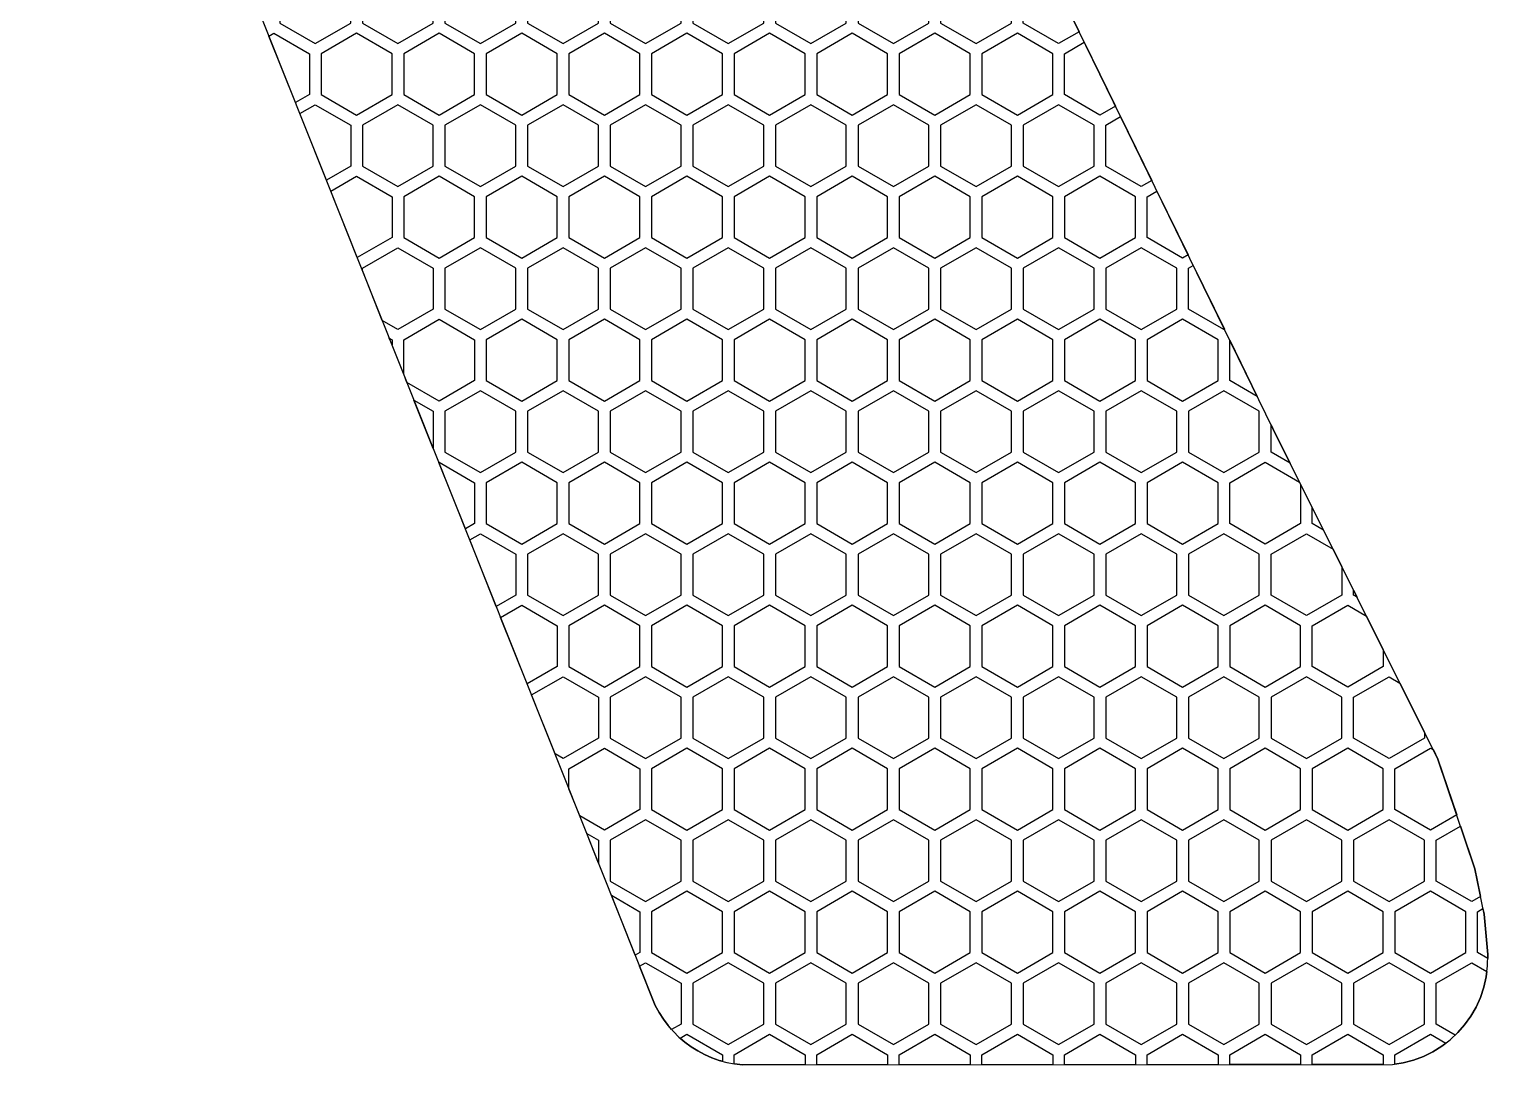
# Model space of a CAD drawing. Header units: millimetres. Extents: x 72 to 196, y -163 to -74.
# Drawn here: x 134.1 to 196.4, y -162.6 to -118.3 of the extents above; entities that cross this region are included whole.
import ezdxf

# ---------------------------------------------------------------- set-up
doc = ezdxf.new("R2010")
doc.units = ezdxf.units.MM
for name, color, linetype in [('outline_1', 3, 'Continuous'), ('pattern_0001', 2, 'Continuous'), ('pattern_0002', 2, 'Continuous'), ('pattern_0003', 2, 'Continuous'), ('pattern_0004', 2, 'Continuous'), ('pattern_0005', 2, 'Continuous'), ('pattern_0006', 2, 'Continuous'), ('pattern_0007', 2, 'Continuous'), ('pattern_0008', 2, 'Continuous'), ('pattern_0009', 2, 'Continuous'), ('pattern_0010', 2, 'Continuous'), ('pattern_0011', 2, 'Continuous'), ('pattern_0012', 2, 'Continuous'), ('pattern_0013', 2, 'Continuous'), ('pattern_0014', 2, 'Continuous'), ('pattern_0015', 2, 'Continuous'), ('pattern_0016', 2, 'Continuous'), ('pattern_0017', 2, 'Continuous'), ('pattern_0018', 2, 'Continuous'), ('pattern_0019', 2, 'Continuous'), ('pattern_0020', 2, 'Continuous'), ('pattern_0021', 2, 'Continuous'), ('pattern_0022', 2, 'Continuous'), ('pattern_0023', 2, 'Continuous'), ('pattern_0024', 2, 'Continuous'), ('pattern_0025', 2, 'Continuous'), ('pattern_0026', 2, 'Continuous'), ('pattern_0027', 2, 'Continuous'), ('pattern_0028', 2, 'Continuous'), ('pattern_0029', 2, 'Continuous'), ('pattern_0030', 2, 'Continuous'), ('pattern_0031', 2, 'Continuous'), ('pattern_0032', 2, 'Continuous'), ('pattern_0033', 2, 'Continuous'), ('pattern_0034', 2, 'Continuous'), ('pattern_0035', 2, 'Continuous'), ('pattern_0036', 2, 'Continuous'), ('pattern_0037', 2, 'Continuous'), ('pattern_0038', 2, 'Continuous'), ('pattern_0039', 2, 'Continuous'), ('pattern_0040', 2, 'Continuous'), ('pattern_0041', 2, 'Continuous'), ('pattern_0042', 2, 'Continuous'), ('pattern_0043', 2, 'Continuous'), ('pattern_0044', 2, 'Continuous'), ('pattern_0045', 2, 'Continuous'), ('pattern_0046', 2, 'Continuous'), ('pattern_0047', 2, 'Continuous'), ('pattern_0048', 2, 'Continuous'), ('pattern_0049', 2, 'Continuous'), ('pattern_0050', 2, 'Continuous'), ('pattern_0051', 2, 'Continuous'), ('pattern_0052', 2, 'Continuous'), ('pattern_0053', 2, 'Continuous'), ('pattern_0054', 2, 'Continuous'), ('pattern_0055', 2, 'Continuous'), ('pattern_0056', 2, 'Continuous'), ('pattern_0057', 2, 'Continuous'), ('pattern_0058', 2, 'Continuous'), ('pattern_0059', 2, 'Continuous'), ('pattern_0060', 2, 'Continuous'), ('pattern_0061', 2, 'Continuous'), ('pattern_0062', 2, 'Continuous'), ('pattern_0063', 2, 'Continuous'), ('pattern_0064', 2, 'Continuous'), ('pattern_0065', 2, 'Continuous'), ('pattern_0066', 2, 'Continuous'), ('pattern_0067', 2, 'Continuous'), ('pattern_0068', 2, 'Continuous'), ('pattern_0069', 2, 'Continuous'), ('pattern_0070', 2, 'Continuous'), ('pattern_0071', 2, 'Continuous'), ('pattern_0072', 2, 'Continuous'), ('pattern_0073', 2, 'Continuous'), ('pattern_0074', 2, 'Continuous'), ('pattern_0075', 2, 'Continuous'), ('pattern_0076', 2, 'Continuous'), ('pattern_0077', 2, 'Continuous'), ('pattern_0078', 2, 'Continuous'), ('pattern_0079', 2, 'Continuous'), ('pattern_0080', 2, 'Continuous'), ('pattern_0081', 2, 'Continuous'), ('pattern_0082', 2, 'Continuous'), ('pattern_0083', 2, 'Continuous'), ('pattern_0084', 2, 'Continuous'), ('pattern_0085', 2, 'Continuous'), ('pattern_0086', 2, 'Continuous'), ('pattern_0087', 2, 'Continuous'), ('pattern_0088', 2, 'Continuous'), ('pattern_0089', 2, 'Continuous'), ('pattern_0090', 2, 'Continuous'), ('pattern_0091', 2, 'Continuous'), ('pattern_0092', 2, 'Continuous'), ('pattern_0093', 2, 'Continuous'), ('pattern_0094', 2, 'Continuous'), ('pattern_0095', 2, 'Continuous'), ('pattern_0096', 2, 'Continuous'), ('pattern_0097', 2, 'Continuous'), ('pattern_0098', 2, 'Continuous'), ('pattern_0099', 2, 'Continuous'), ('pattern_0100', 2, 'Continuous'), ('pattern_0101', 2, 'Continuous'), ('pattern_0102', 2, 'Continuous'), ('pattern_0103', 2, 'Continuous'), ('pattern_0104', 2, 'Continuous'), ('pattern_0105', 2, 'Continuous'), ('pattern_0106', 2, 'Continuous'), ('pattern_0107', 2, 'Continuous'), ('pattern_0108', 2, 'Continuous'), ('pattern_0109', 2, 'Continuous'), ('pattern_0110', 2, 'Continuous'), ('pattern_0111', 2, 'Continuous'), ('pattern_0112', 2, 'Continuous'), ('pattern_0113', 2, 'Continuous'), ('pattern_0114', 2, 'Continuous'), ('pattern_0115', 2, 'Continuous'), ('pattern_0116', 2, 'Continuous'), ('pattern_0117', 2, 'Continuous'), ('pattern_0118', 2, 'Continuous'), ('pattern_0119', 2, 'Continuous'), ('pattern_0120', 2, 'Continuous'), ('pattern_0121', 2, 'Continuous'), ('pattern_0122', 2, 'Continuous'), ('pattern_0123', 2, 'Continuous'), ('pattern_0124', 2, 'Continuous'), ('pattern_0125', 2, 'Continuous'), ('pattern_0126', 2, 'Continuous'), ('pattern_0127', 2, 'Continuous'), ('pattern_0128', 2, 'Continuous'), ('pattern_0129', 2, 'Continuous'), ('pattern_0130', 2, 'Continuous'), ('pattern_0131', 2, 'Continuous'), ('pattern_0132', 2, 'Continuous'), ('pattern_0133', 2, 'Continuous'), ('pattern_0134', 2, 'Continuous'), ('pattern_0135', 2, 'Continuous'), ('pattern_0136', 2, 'Continuous'), ('pattern_0137', 2, 'Continuous'), ('pattern_0138', 2, 'Continuous'), ('pattern_0139', 2, 'Continuous'), ('pattern_0140', 2, 'Continuous'), ('pattern_0141', 2, 'Continuous'), ('pattern_0142', 2, 'Continuous'), ('pattern_0143', 2, 'Continuous'), ('pattern_0144', 2, 'Continuous'), ('pattern_0145', 2, 'Continuous'), ('pattern_0146', 2, 'Continuous'), ('pattern_0147', 2, 'Continuous'), ('pattern_0148', 2, 'Continuous'), ('pattern_0149', 2, 'Continuous'), ('pattern_0150', 2, 'Continuous'), ('pattern_0151', 2, 'Continuous'), ('pattern_0152', 2, 'Continuous'), ('pattern_0153', 2, 'Continuous'), ('pattern_0154', 2, 'Continuous'), ('pattern_0155', 2, 'Continuous'), ('pattern_0156', 2, 'Continuous'), ('pattern_0157', 2, 'Continuous'), ('pattern_0158', 2, 'Continuous'), ('pattern_0159', 2, 'Continuous'), ('pattern_0160', 2, 'Continuous'), ('pattern_0161', 2, 'Continuous'), ('pattern_0162', 2, 'Continuous'), ('pattern_0163', 2, 'Continuous'), ('pattern_0164', 2, 'Continuous'), ('pattern_0165', 2, 'Continuous'), ('pattern_0166', 2, 'Continuous'), ('pattern_0167', 2, 'Continuous'), ('pattern_0168', 2, 'Continuous'), ('pattern_0169', 2, 'Continuous'), ('pattern_0170', 2, 'Continuous'), ('pattern_0172', 2, 'Continuous'), ('pattern_0173', 2, 'Continuous'), ('pattern_0174', 2, 'Continuous'), ('pattern_0175', 2, 'Continuous'), ('pattern_0176', 2, 'Continuous'), ('pattern_0177', 2, 'Continuous'), ('pattern_0178', 2, 'Continuous'), ('pattern_0179', 2, 'Continuous'), ('pattern_0180', 2, 'Continuous'), ('pattern_0181', 2, 'Continuous')]:
    doc.layers.add(name, color=color, linetype=linetype)

msp = doc.modelspace()

# ---------------------------------------------------------------- linework, layer by layer
at = {"layer": 'outline_1'}
msp.add_lwpolyline([(134.057, -92.871), (160.821, -160.057), (160.985, -160.36), (161.169, -160.648), (161.373, -160.919), (161.594, -161.173), (161.832, -161.409), (162.086, -161.627), (162.355, -161.824), (162.637, -162.001), (162.932, -162.158), (163.237, -162.292), (163.553, -162.404), (163.877, -162.492), (164.209, -162.556), (164.548, -162.595), (192.333, -162.583), (192.793, -162.511), (193.236, -162.394), (193.661, -162.234), (194.065, -162.034), (194.445, -161.796), (194.799, -161.522), (195.125, -161.216), (195.42, -160.88), (195.681, -160.515), (195.906, -160.125), (196.094, -159.712), (196.24, -159.279), (196.344, -158.827), (196.402, -158.36), (196.411, -157.88), (196.252, -156.153), (195.86, -154.217), (194.278, -149.516), (187.226, -135.387), (176.855, -114.14)], dxfattribs=at)
at = {"layer": 'pattern_0001'}
msp.add_lwpolyline([(163.553, -162.404), (163.237, -162.292), (162.932, -162.158), (162.637, -162.001), (162.355, -161.824), (162.086, -161.627), (161.885, -161.454), (162.176, -161.287), (163.691, -162.162), (163.691, -162.441)], close=True, dxfattribs=at)
at = {"layer": 'pattern_0002'}
msp.add_lwpolyline([(164.548, -162.595), (164.209, -162.556), (164.191, -162.552), (164.191, -162.162), (165.707, -161.287), (167.222, -162.162), (167.222, -162.594)], close=True, dxfattribs=at)
at = {"layer": 'pattern_0003'}
msp.add_lwpolyline([(167.722, -162.593), (167.722, -162.162), (169.238, -161.287), (170.753, -162.162), (170.753, -162.592)], close=True, dxfattribs=at)
at = {"layer": 'pattern_0004'}
msp.add_lwpolyline([(171.253, -162.592), (171.253, -162.162), (172.769, -161.287), (174.284, -162.162), (174.284, -162.591)], close=True, dxfattribs=at)
at = {"layer": 'pattern_0005'}
msp.add_lwpolyline([(174.784, -162.591), (174.784, -162.162), (176.3, -161.287), (177.815, -162.162), (177.815, -162.589)], close=True, dxfattribs=at)
at = {"layer": 'pattern_0006'}
msp.add_lwpolyline([(178.315, -162.589), (178.315, -162.162), (179.831, -161.287), (181.347, -162.162), (181.347, -162.588)], close=True, dxfattribs=at)
at = {"layer": 'pattern_0007'}
msp.add_lwpolyline([(181.847, -162.588), (181.847, -162.162), (183.362, -161.287), (184.878, -162.162), (184.878, -162.586)], close=True, dxfattribs=at)
at = {"layer": 'pattern_0008'}
msp.add_lwpolyline([(185.378, -162.586), (185.378, -162.162), (186.893, -161.287), (188.409, -162.162), (188.409, -162.585)], close=True, dxfattribs=at)
at = {"layer": 'pattern_0009'}
msp.add_lwpolyline([(188.909, -162.585), (188.909, -162.162), (190.424, -161.287), (191.94, -162.162), (191.94, -162.584)], close=True, dxfattribs=at)
at = {"layer": 'pattern_0010'}
msp.add_lwpolyline([(194.445, -161.796), (194.065, -162.034), (193.661, -162.234), (193.236, -162.394), (192.793, -162.511), (192.44, -162.567), (192.44, -162.162), (193.955, -161.287), (194.613, -161.666)], close=True, dxfattribs=at)
at = {"layer": 'pattern_0011'}
msp.add_lwpolyline([(161.373, -160.919), (161.169, -160.648), (160.985, -160.36), (160.821, -160.057), (160.152, -158.378), (160.41, -158.229), (161.926, -159.104), (161.926, -160.854), (161.52, -161.088)], close=True, dxfattribs=at)
at = {"layer": 'pattern_0012'}
msp.add_lwpolyline([(165.457, -159.104), (163.941, -158.229), (162.426, -159.104), (162.426, -160.854), (163.941, -161.729), (165.457, -160.854)], close=True, dxfattribs=at)
at = {"layer": 'pattern_0013'}
msp.add_lwpolyline([(168.988, -159.104), (167.472, -158.229), (165.957, -159.104), (165.957, -160.854), (167.472, -161.729), (168.988, -160.854)], close=True, dxfattribs=at)
at = {"layer": 'pattern_0014'}
msp.add_lwpolyline([(172.519, -159.104), (171.003, -158.229), (169.488, -159.104), (169.488, -160.854), (171.003, -161.729), (172.519, -160.854)], close=True, dxfattribs=at)
at = {"layer": 'pattern_0015'}
msp.add_lwpolyline([(176.05, -159.104), (174.534, -158.229), (173.019, -159.104), (173.019, -160.854), (174.534, -161.729), (176.05, -160.854)], close=True, dxfattribs=at)
at = {"layer": 'pattern_0016'}
msp.add_lwpolyline([(179.581, -159.104), (178.065, -158.229), (176.55, -159.104), (176.55, -160.854), (178.065, -161.729), (179.581, -160.854)], close=True, dxfattribs=at)
at = {"layer": 'pattern_0017'}
msp.add_lwpolyline([(183.112, -159.104), (181.597, -158.229), (180.081, -159.104), (180.081, -160.854), (181.597, -161.729), (183.112, -160.854)], close=True, dxfattribs=at)
at = {"layer": 'pattern_0018'}
msp.add_lwpolyline([(186.643, -159.104), (185.128, -158.229), (183.612, -159.104), (183.612, -160.854), (185.128, -161.729), (186.643, -160.854)], close=True, dxfattribs=at)
at = {"layer": 'pattern_0019'}
msp.add_lwpolyline([(190.174, -159.104), (188.659, -158.229), (187.143, -159.104), (187.143, -160.854), (188.659, -161.729), (190.174, -160.854)], close=True, dxfattribs=at)
at = {"layer": 'pattern_0020'}
msp.add_lwpolyline([(193.705, -159.104), (192.19, -158.229), (190.674, -159.104), (190.674, -160.854), (192.19, -161.729), (193.705, -160.854)], close=True, dxfattribs=at)
at = {"layer": 'pattern_0021'}
msp.add_lwpolyline([(196.344, -158.827), (196.24, -159.279), (196.094, -159.712), (195.906, -160.125), (195.681, -160.515), (195.42, -160.88), (195.125, -161.216), (195.014, -161.321), (194.205, -160.854), (194.205, -159.104), (195.721, -158.229), (196.371, -158.604)], close=True, dxfattribs=at)
at = {"layer": 'pattern_0022'}
msp.add_lwpolyline([(158.943, -155.343), (160.16, -156.046), (160.16, -157.796), (159.965, -157.908)], close=True, dxfattribs=at)
at = {"layer": 'pattern_0023'}
msp.add_lwpolyline([(163.691, -156.046), (162.176, -155.171), (160.66, -156.046), (160.66, -157.796), (162.176, -158.671), (163.691, -157.796)], close=True, dxfattribs=at)
at = {"layer": 'pattern_0024'}
msp.add_lwpolyline([(167.222, -156.046), (165.707, -155.171), (164.191, -156.046), (164.191, -157.796), (165.707, -158.671), (167.222, -157.796)], close=True, dxfattribs=at)
at = {"layer": 'pattern_0025'}
msp.add_lwpolyline([(170.753, -156.046), (169.238, -155.171), (167.722, -156.046), (167.722, -157.796), (169.238, -158.671), (170.753, -157.796)], close=True, dxfattribs=at)
at = {"layer": 'pattern_0026'}
msp.add_lwpolyline([(174.284, -156.046), (172.769, -155.171), (171.253, -156.046), (171.253, -157.796), (172.769, -158.671), (174.284, -157.796)], close=True, dxfattribs=at)
at = {"layer": 'pattern_0027'}
msp.add_lwpolyline([(177.815, -156.046), (176.3, -155.171), (174.784, -156.046), (174.784, -157.796), (176.3, -158.671), (177.815, -157.796)], close=True, dxfattribs=at)
at = {"layer": 'pattern_0028'}
msp.add_lwpolyline([(181.347, -156.046), (179.831, -155.171), (178.315, -156.046), (178.315, -157.796), (179.831, -158.671), (181.347, -157.796)], close=True, dxfattribs=at)
at = {"layer": 'pattern_0029'}
msp.add_lwpolyline([(184.878, -156.046), (183.362, -155.171), (181.847, -156.046), (181.847, -157.796), (183.362, -158.671), (184.878, -157.796)], close=True, dxfattribs=at)
at = {"layer": 'pattern_0030'}
msp.add_lwpolyline([(188.409, -156.046), (186.893, -155.171), (185.378, -156.046), (185.378, -157.796), (186.893, -158.671), (188.409, -157.796)], close=True, dxfattribs=at)
at = {"layer": 'pattern_0031'}
msp.add_lwpolyline([(191.94, -156.046), (190.424, -155.171), (188.909, -156.046), (188.909, -157.796), (190.424, -158.671), (191.94, -157.796)], close=True, dxfattribs=at)
at = {"layer": 'pattern_0032'}
msp.add_lwpolyline([(195.471, -156.046), (193.955, -155.171), (192.44, -156.046), (192.44, -157.796), (193.955, -158.671), (195.471, -157.796)], close=True, dxfattribs=at)
at = {"layer": 'pattern_0033'}
msp.add_lwpolyline([(196.252, -156.153), (196.411, -157.88), (196.408, -158.048), (195.971, -157.796), (195.971, -156.046), (196.203, -155.912)], close=True, dxfattribs=at)
at = {"layer": 'pattern_0034'}
msp.add_lwpolyline([(157.889, -152.696), (158.394, -152.988), (158.394, -153.965)], close=True, dxfattribs=at)
at = {"layer": 'pattern_0035'}
msp.add_lwpolyline([(161.926, -152.988), (160.41, -152.113), (158.894, -152.988), (158.894, -154.738), (160.41, -155.613), (161.926, -154.738)], close=True, dxfattribs=at)
at = {"layer": 'pattern_0036'}
msp.add_lwpolyline([(165.457, -152.988), (163.941, -152.113), (162.426, -152.988), (162.426, -154.738), (163.941, -155.613), (165.457, -154.738)], close=True, dxfattribs=at)
at = {"layer": 'pattern_0037'}
msp.add_lwpolyline([(168.988, -152.988), (167.472, -152.113), (165.957, -152.988), (165.957, -154.738), (167.472, -155.613), (168.988, -154.738)], close=True, dxfattribs=at)
at = {"layer": 'pattern_0038'}
msp.add_lwpolyline([(172.519, -152.988), (171.003, -152.113), (169.488, -152.988), (169.488, -154.738), (171.003, -155.613), (172.519, -154.738)], close=True, dxfattribs=at)
at = {"layer": 'pattern_0039'}
msp.add_lwpolyline([(176.05, -152.988), (174.534, -152.113), (173.019, -152.988), (173.019, -154.738), (174.534, -155.613), (176.05, -154.738)], close=True, dxfattribs=at)
at = {"layer": 'pattern_0040'}
msp.add_lwpolyline([(179.581, -152.988), (178.065, -152.113), (176.55, -152.988), (176.55, -154.738), (178.065, -155.613), (179.581, -154.738)], close=True, dxfattribs=at)
at = {"layer": 'pattern_0041'}
msp.add_lwpolyline([(183.112, -152.988), (181.597, -152.113), (180.081, -152.988), (180.081, -154.738), (181.597, -155.613), (183.112, -154.738)], close=True, dxfattribs=at)
at = {"layer": 'pattern_0042'}
msp.add_lwpolyline([(186.643, -152.988), (185.128, -152.113), (183.612, -152.988), (183.612, -154.738), (185.128, -155.613), (186.643, -154.738)], close=True, dxfattribs=at)
at = {"layer": 'pattern_0043'}
msp.add_lwpolyline([(190.174, -152.988), (188.659, -152.113), (187.143, -152.988), (187.143, -154.738), (188.659, -155.613), (190.174, -154.738)], close=True, dxfattribs=at)
at = {"layer": 'pattern_0044'}
msp.add_lwpolyline([(193.705, -152.988), (192.19, -152.113), (190.674, -152.988), (190.674, -154.738), (192.19, -155.613), (193.705, -154.738)], close=True, dxfattribs=at)
at = {"layer": 'pattern_0045'}
msp.add_lwpolyline([(195.86, -154.217), (196.099, -155.395), (195.721, -155.613), (194.205, -154.738), (194.205, -152.988), (195.245, -152.388)], close=True, dxfattribs=at)
at = {"layer": 'pattern_0046'}
msp.add_lwpolyline([(157.129, -150.788), (157.129, -149.93), (158.644, -149.055), (160.16, -149.93), (160.16, -151.68), (158.644, -152.555), (157.59, -151.946)], close=True, dxfattribs=at)
at = {"layer": 'pattern_0047'}
msp.add_lwpolyline([(163.691, -149.93), (162.176, -149.055), (160.66, -149.93), (160.66, -151.68), (162.176, -152.555), (163.691, -151.68)], close=True, dxfattribs=at)
at = {"layer": 'pattern_0048'}
msp.add_lwpolyline([(167.222, -149.93), (165.707, -149.055), (164.191, -149.93), (164.191, -151.68), (165.707, -152.555), (167.222, -151.68)], close=True, dxfattribs=at)
at = {"layer": 'pattern_0049'}
msp.add_lwpolyline([(170.753, -149.93), (169.238, -149.055), (167.722, -149.93), (167.722, -151.68), (169.238, -152.555), (170.753, -151.68)], close=True, dxfattribs=at)
at = {"layer": 'pattern_0050'}
msp.add_lwpolyline([(174.284, -149.93), (172.769, -149.055), (171.253, -149.93), (171.253, -151.68), (172.769, -152.555), (174.284, -151.68)], close=True, dxfattribs=at)
at = {"layer": 'pattern_0051'}
msp.add_lwpolyline([(177.815, -149.93), (176.3, -149.055), (174.784, -149.93), (174.784, -151.68), (176.3, -152.555), (177.815, -151.68)], close=True, dxfattribs=at)
at = {"layer": 'pattern_0052'}
msp.add_lwpolyline([(181.347, -149.93), (179.831, -149.055), (178.315, -149.93), (178.315, -151.68), (179.831, -152.555), (181.347, -151.68)], close=True, dxfattribs=at)
at = {"layer": 'pattern_0053'}
msp.add_lwpolyline([(184.878, -149.93), (183.362, -149.055), (181.847, -149.93), (181.847, -151.68), (183.362, -152.555), (184.878, -151.68)], close=True, dxfattribs=at)
at = {"layer": 'pattern_0054'}
msp.add_lwpolyline([(188.409, -149.93), (186.893, -149.055), (185.378, -149.93), (185.378, -151.68), (186.893, -152.555), (188.409, -151.68)], close=True, dxfattribs=at)
at = {"layer": 'pattern_0055'}
msp.add_lwpolyline([(191.94, -149.93), (190.424, -149.055), (188.909, -149.93), (188.909, -151.68), (190.424, -152.555), (191.94, -151.68)], close=True, dxfattribs=at)
at = {"layer": 'pattern_0056'}
msp.add_lwpolyline([(195.082, -151.904), (193.955, -152.555), (192.44, -151.68), (192.44, -149.93), (193.955, -149.055), (194.085, -149.13), (194.278, -149.516)], close=True, dxfattribs=at)
at = {"layer": 'pattern_0057'}
msp.add_lwpolyline([(155.53, -146.775), (156.879, -145.997), (158.394, -146.872), (158.394, -148.622), (156.879, -149.497), (156.535, -149.298)], close=True, dxfattribs=at)
at = {"layer": 'pattern_0058'}
msp.add_lwpolyline([(161.926, -146.872), (160.41, -145.997), (158.894, -146.872), (158.894, -148.622), (160.41, -149.497), (161.926, -148.622)], close=True, dxfattribs=at)
at = {"layer": 'pattern_0059'}
msp.add_lwpolyline([(165.457, -146.872), (163.941, -145.997), (162.426, -146.872), (162.426, -148.622), (163.941, -149.497), (165.457, -148.622)], close=True, dxfattribs=at)
at = {"layer": 'pattern_0060'}
msp.add_lwpolyline([(168.988, -146.872), (167.472, -145.997), (165.957, -146.872), (165.957, -148.622), (167.472, -149.497), (168.988, -148.622)], close=True, dxfattribs=at)
at = {"layer": 'pattern_0061'}
msp.add_lwpolyline([(172.519, -146.872), (171.003, -145.997), (169.488, -146.872), (169.488, -148.622), (171.003, -149.497), (172.519, -148.622)], close=True, dxfattribs=at)
at = {"layer": 'pattern_0062'}
msp.add_lwpolyline([(176.05, -146.872), (174.534, -145.997), (173.019, -146.872), (173.019, -148.622), (174.534, -149.497), (176.05, -148.622)], close=True, dxfattribs=at)
at = {"layer": 'pattern_0063'}
msp.add_lwpolyline([(179.581, -146.872), (178.065, -145.997), (176.55, -146.872), (176.55, -148.622), (178.065, -149.497), (179.581, -148.622)], close=True, dxfattribs=at)
at = {"layer": 'pattern_0064'}
msp.add_lwpolyline([(183.112, -146.872), (181.597, -145.997), (180.081, -146.872), (180.081, -148.622), (181.597, -149.497), (183.112, -148.622)], close=True, dxfattribs=at)
at = {"layer": 'pattern_0065'}
msp.add_lwpolyline([(186.643, -146.872), (185.128, -145.997), (183.612, -146.872), (183.612, -148.622), (185.128, -149.497), (186.643, -148.622)], close=True, dxfattribs=at)
at = {"layer": 'pattern_0066'}
msp.add_lwpolyline([(190.174, -146.872), (188.659, -145.997), (187.143, -146.872), (187.143, -148.622), (188.659, -149.497), (190.174, -148.622)], close=True, dxfattribs=at)
at = {"layer": 'pattern_0067'}
msp.add_lwpolyline([(193.705, -148.368), (193.705, -148.622), (192.19, -149.497), (190.674, -148.622), (190.674, -146.872), (192.19, -145.997), (192.656, -146.266)], close=True, dxfattribs=at)
at = {"layer": 'pattern_0068'}
msp.add_lwpolyline([(154.21, -143.46), (155.113, -142.939), (156.629, -143.814), (156.629, -145.564), (155.343, -146.306)], close=True, dxfattribs=at)
at = {"layer": 'pattern_0069'}
msp.add_lwpolyline([(160.16, -143.814), (158.644, -142.939), (157.129, -143.814), (157.129, -145.564), (158.644, -146.439), (160.16, -145.564)], close=True, dxfattribs=at)
at = {"layer": 'pattern_0070'}
msp.add_lwpolyline([(163.691, -143.814), (162.176, -142.939), (160.66, -143.814), (160.66, -145.564), (162.176, -146.439), (163.691, -145.564)], close=True, dxfattribs=at)
at = {"layer": 'pattern_0071'}
msp.add_lwpolyline([(167.222, -143.814), (165.707, -142.939), (164.191, -143.814), (164.191, -145.564), (165.707, -146.439), (167.222, -145.564)], close=True, dxfattribs=at)
at = {"layer": 'pattern_0072'}
msp.add_lwpolyline([(170.753, -143.814), (169.238, -142.939), (167.722, -143.814), (167.722, -145.564), (169.238, -146.439), (170.753, -145.564)], close=True, dxfattribs=at)
at = {"layer": 'pattern_0073'}
msp.add_lwpolyline([(174.284, -143.814), (172.769, -142.939), (171.253, -143.814), (171.253, -145.564), (172.769, -146.439), (174.284, -145.564)], close=True, dxfattribs=at)
at = {"layer": 'pattern_0074'}
msp.add_lwpolyline([(177.815, -143.814), (176.3, -142.939), (174.784, -143.814), (174.784, -145.564), (176.3, -146.439), (177.815, -145.564)], close=True, dxfattribs=at)
at = {"layer": 'pattern_0075'}
msp.add_lwpolyline([(181.347, -143.814), (179.831, -142.939), (178.315, -143.814), (178.315, -145.564), (179.831, -146.439), (181.347, -145.564)], close=True, dxfattribs=at)
at = {"layer": 'pattern_0076'}
msp.add_lwpolyline([(184.878, -143.814), (183.362, -142.939), (181.847, -143.814), (181.847, -145.564), (183.362, -146.439), (184.878, -145.564)], close=True, dxfattribs=at)
at = {"layer": 'pattern_0077'}
msp.add_lwpolyline([(188.409, -143.814), (186.893, -142.939), (185.378, -143.814), (185.378, -145.564), (186.893, -146.439), (188.409, -145.564)], close=True, dxfattribs=at)
at = {"layer": 'pattern_0078'}
msp.add_lwpolyline([(191.94, -144.831), (191.94, -145.564), (190.424, -146.439), (188.909, -145.564), (188.909, -143.814), (190.424, -142.939), (191.226, -143.402)], close=True, dxfattribs=at)
at = {"layer": 'pattern_0079'}
msp.add_lwpolyline([(152.889, -140.146), (153.348, -139.881), (154.863, -140.756), (154.863, -142.506), (154.023, -142.991)], close=True, dxfattribs=at)
at = {"layer": 'pattern_0080'}
msp.add_lwpolyline([(158.394, -140.756), (156.879, -139.881), (155.363, -140.756), (155.363, -142.506), (156.879, -143.381), (158.394, -142.506)], close=True, dxfattribs=at)
at = {"layer": 'pattern_0081'}
msp.add_lwpolyline([(161.926, -140.756), (160.41, -139.881), (158.894, -140.756), (158.894, -142.506), (160.41, -143.381), (161.926, -142.506)], close=True, dxfattribs=at)
at = {"layer": 'pattern_0082'}
msp.add_lwpolyline([(165.457, -140.756), (163.941, -139.881), (162.426, -140.756), (162.426, -142.506), (163.941, -143.381), (165.457, -142.506)], close=True, dxfattribs=at)
at = {"layer": 'pattern_0083'}
msp.add_lwpolyline([(168.988, -140.756), (167.472, -139.881), (165.957, -140.756), (165.957, -142.506), (167.472, -143.381), (168.988, -142.506)], close=True, dxfattribs=at)
at = {"layer": 'pattern_0084'}
msp.add_lwpolyline([(172.519, -140.756), (171.003, -139.881), (169.488, -140.756), (169.488, -142.506), (171.003, -143.381), (172.519, -142.506)], close=True, dxfattribs=at)
at = {"layer": 'pattern_0085'}
msp.add_lwpolyline([(176.05, -140.756), (174.534, -139.881), (173.019, -140.756), (173.019, -142.506), (174.534, -143.381), (176.05, -142.506)], close=True, dxfattribs=at)
at = {"layer": 'pattern_0086'}
msp.add_lwpolyline([(179.581, -140.756), (178.065, -139.881), (176.55, -140.756), (176.55, -142.506), (178.065, -143.381), (179.581, -142.506)], close=True, dxfattribs=at)
at = {"layer": 'pattern_0087'}
msp.add_lwpolyline([(183.112, -140.756), (181.597, -139.881), (180.081, -140.756), (180.081, -142.506), (181.597, -143.381), (183.112, -142.506)], close=True, dxfattribs=at)
at = {"layer": 'pattern_0088'}
msp.add_lwpolyline([(186.643, -140.756), (185.128, -139.881), (183.612, -140.756), (183.612, -142.506), (185.128, -143.381), (186.643, -142.506)], close=True, dxfattribs=at)
at = {"layer": 'pattern_0089'}
msp.add_lwpolyline([(190.174, -141.294), (190.174, -142.506), (188.659, -143.381), (187.143, -142.506), (187.143, -140.756), (188.659, -139.881), (189.797, -140.538)], close=True, dxfattribs=at)
at = {"layer": 'pattern_0090'}
msp.add_lwpolyline([(190.822, -142.591), (190.674, -142.506), (190.674, -142.296)], close=True, dxfattribs=at)
at = {"layer": 'pattern_0091'}
msp.add_lwpolyline([(151.569, -136.831), (151.582, -136.823), (153.098, -137.698), (153.098, -139.448), (152.702, -139.676)], close=True, dxfattribs=at)
at = {"layer": 'pattern_0092'}
msp.add_lwpolyline([(156.629, -137.698), (155.113, -136.823), (153.598, -137.698), (153.598, -139.448), (155.113, -140.323), (156.629, -139.448)], close=True, dxfattribs=at)
at = {"layer": 'pattern_0093'}
msp.add_lwpolyline([(160.16, -137.698), (158.644, -136.823), (157.129, -137.698), (157.129, -139.448), (158.644, -140.323), (160.16, -139.448)], close=True, dxfattribs=at)
at = {"layer": 'pattern_0094'}
msp.add_lwpolyline([(163.691, -137.698), (162.176, -136.823), (160.66, -137.698), (160.66, -139.448), (162.176, -140.323), (163.691, -139.448)], close=True, dxfattribs=at)
at = {"layer": 'pattern_0095'}
msp.add_lwpolyline([(167.222, -137.698), (165.707, -136.823), (164.191, -137.698), (164.191, -139.448), (165.707, -140.323), (167.222, -139.448)], close=True, dxfattribs=at)
at = {"layer": 'pattern_0096'}
msp.add_lwpolyline([(170.753, -137.698), (169.238, -136.823), (167.722, -137.698), (167.722, -139.448), (169.238, -140.323), (170.753, -139.448)], close=True, dxfattribs=at)
at = {"layer": 'pattern_0097'}
msp.add_lwpolyline([(174.284, -137.698), (172.769, -136.823), (171.253, -137.698), (171.253, -139.448), (172.769, -140.323), (174.284, -139.448)], close=True, dxfattribs=at)
at = {"layer": 'pattern_0098'}
msp.add_lwpolyline([(177.815, -137.698), (176.3, -136.823), (174.784, -137.698), (174.784, -139.448), (176.3, -140.323), (177.815, -139.448)], close=True, dxfattribs=at)
at = {"layer": 'pattern_0099'}
msp.add_lwpolyline([(181.347, -137.698), (179.831, -136.823), (178.315, -137.698), (178.315, -139.448), (179.831, -140.323), (181.347, -139.448)], close=True, dxfattribs=at)
at = {"layer": 'pattern_0100'}
msp.add_lwpolyline([(184.878, -137.698), (183.362, -136.823), (181.847, -137.698), (181.847, -139.448), (183.362, -140.323), (184.878, -139.448)], close=True, dxfattribs=at)
at = {"layer": 'pattern_0101'}
msp.add_lwpolyline([(188.409, -137.757), (188.409, -139.448), (186.893, -140.323), (185.378, -139.448), (185.378, -137.698), (186.893, -136.823), (188.367, -137.674)], close=True, dxfattribs=at)
at = {"layer": 'pattern_0102'}
msp.add_lwpolyline([(189.392, -139.727), (188.909, -139.448), (188.909, -138.758)], close=True, dxfattribs=at)
at = {"layer": 'pattern_0103'}
msp.add_lwpolyline([(150.506, -134.162), (151.332, -134.64), (151.332, -136.237)], close=True, dxfattribs=at)
at = {"layer": 'pattern_0104'}
msp.add_lwpolyline([(154.863, -134.64), (153.348, -133.765), (151.832, -134.64), (151.832, -136.39), (153.348, -137.265), (154.863, -136.39)], close=True, dxfattribs=at)
at = {"layer": 'pattern_0105'}
msp.add_lwpolyline([(158.394, -134.64), (156.879, -133.765), (155.363, -134.64), (155.363, -136.39), (156.879, -137.265), (158.394, -136.39)], close=True, dxfattribs=at)
at = {"layer": 'pattern_0106'}
msp.add_lwpolyline([(161.926, -134.64), (160.41, -133.765), (158.894, -134.64), (158.894, -136.39), (160.41, -137.265), (161.926, -136.39)], close=True, dxfattribs=at)
at = {"layer": 'pattern_0107'}
msp.add_lwpolyline([(165.457, -134.64), (163.941, -133.765), (162.426, -134.64), (162.426, -136.39), (163.941, -137.265), (165.457, -136.39)], close=True, dxfattribs=at)
at = {"layer": 'pattern_0108'}
msp.add_lwpolyline([(168.988, -134.64), (167.472, -133.765), (165.957, -134.64), (165.957, -136.39), (167.472, -137.265), (168.988, -136.39)], close=True, dxfattribs=at)
at = {"layer": 'pattern_0109'}
msp.add_lwpolyline([(172.519, -134.64), (171.003, -133.765), (169.488, -134.64), (169.488, -136.39), (171.003, -137.265), (172.519, -136.39)], close=True, dxfattribs=at)
at = {"layer": 'pattern_0110'}
msp.add_lwpolyline([(176.05, -134.64), (174.534, -133.765), (173.019, -134.64), (173.019, -136.39), (174.534, -137.265), (176.05, -136.39)], close=True, dxfattribs=at)
at = {"layer": 'pattern_0111'}
msp.add_lwpolyline([(179.581, -134.64), (178.065, -133.765), (176.55, -134.64), (176.55, -136.39), (178.065, -137.265), (179.581, -136.39)], close=True, dxfattribs=at)
at = {"layer": 'pattern_0112'}
msp.add_lwpolyline([(183.112, -134.64), (181.597, -133.765), (180.081, -134.64), (180.081, -136.39), (181.597, -137.265), (183.112, -136.39)], close=True, dxfattribs=at)
at = {"layer": 'pattern_0113'}
msp.add_lwpolyline([(186.643, -134.64), (185.128, -133.765), (183.612, -134.64), (183.612, -136.39), (185.128, -137.265), (186.643, -136.39)], close=True, dxfattribs=at)
at = {"layer": 'pattern_0114'}
msp.add_lwpolyline([(187.226, -135.387), (187.963, -136.863), (187.143, -136.39), (187.143, -135.217)], close=True, dxfattribs=at)
at = {"layer": 'pattern_0115'}
msp.add_lwpolyline([(149.451, -131.515), (149.567, -131.582), (149.567, -131.805)], close=True, dxfattribs=at)
at = {"layer": 'pattern_0116'}
msp.add_lwpolyline([(150.067, -133.061), (150.067, -131.582), (151.582, -130.707), (153.098, -131.582), (153.098, -133.332), (151.582, -134.207), (150.207, -133.413)], close=True, dxfattribs=at)
at = {"layer": 'pattern_0117'}
msp.add_lwpolyline([(156.629, -131.582), (155.113, -130.707), (153.598, -131.582), (153.598, -133.332), (155.113, -134.207), (156.629, -133.332)], close=True, dxfattribs=at)
at = {"layer": 'pattern_0118'}
msp.add_lwpolyline([(160.16, -131.582), (158.644, -130.707), (157.129, -131.582), (157.129, -133.332), (158.644, -134.207), (160.16, -133.332)], close=True, dxfattribs=at)
at = {"layer": 'pattern_0119'}
msp.add_lwpolyline([(163.691, -131.582), (162.176, -130.707), (160.66, -131.582), (160.66, -133.332), (162.176, -134.207), (163.691, -133.332)], close=True, dxfattribs=at)
at = {"layer": 'pattern_0120'}
msp.add_lwpolyline([(167.222, -131.582), (165.707, -130.707), (164.191, -131.582), (164.191, -133.332), (165.707, -134.207), (167.222, -133.332)], close=True, dxfattribs=at)
at = {"layer": 'pattern_0121'}
msp.add_lwpolyline([(170.753, -131.582), (169.238, -130.707), (167.722, -131.582), (167.722, -133.332), (169.238, -134.207), (170.753, -133.332)], close=True, dxfattribs=at)
at = {"layer": 'pattern_0122'}
msp.add_lwpolyline([(174.284, -131.582), (172.769, -130.707), (171.253, -131.582), (171.253, -133.332), (172.769, -134.207), (174.284, -133.332)], close=True, dxfattribs=at)
at = {"layer": 'pattern_0123'}
msp.add_lwpolyline([(177.815, -131.582), (176.3, -130.707), (174.784, -131.582), (174.784, -133.332), (176.3, -134.207), (177.815, -133.332)], close=True, dxfattribs=at)
at = {"layer": 'pattern_0124'}
msp.add_lwpolyline([(181.347, -131.582), (179.831, -130.707), (178.315, -131.582), (178.315, -133.332), (179.831, -134.207), (181.347, -133.332)], close=True, dxfattribs=at)
at = {"layer": 'pattern_0125'}
msp.add_lwpolyline([(184.878, -131.582), (183.362, -130.707), (181.847, -131.582), (181.847, -133.332), (183.362, -134.207), (184.878, -133.332)], close=True, dxfattribs=at)
at = {"layer": 'pattern_0126'}
msp.add_lwpolyline([(186.554, -134.011), (185.378, -133.332), (185.378, -131.6)], close=True, dxfattribs=at)
at = {"layer": 'pattern_0127'}
msp.add_lwpolyline([(148.301, -128.629), (148.301, -128.524), (149.817, -127.649), (151.332, -128.524), (151.332, -130.274), (149.817, -131.149), (149.152, -130.765)], close=True, dxfattribs=at)
at = {"layer": 'pattern_0128'}
msp.add_lwpolyline([(154.863, -128.524), (153.348, -127.649), (151.832, -128.524), (151.832, -130.274), (153.348, -131.149), (154.863, -130.274)], close=True, dxfattribs=at)
at = {"layer": 'pattern_0129'}
msp.add_lwpolyline([(158.394, -128.524), (156.879, -127.649), (155.363, -128.524), (155.363, -130.274), (156.879, -131.149), (158.394, -130.274)], close=True, dxfattribs=at)
at = {"layer": 'pattern_0130'}
msp.add_lwpolyline([(161.926, -128.524), (160.41, -127.649), (158.894, -128.524), (158.894, -130.274), (160.41, -131.149), (161.926, -130.274)], close=True, dxfattribs=at)
at = {"layer": 'pattern_0131'}
msp.add_lwpolyline([(165.457, -128.524), (163.941, -127.649), (162.426, -128.524), (162.426, -130.274), (163.941, -131.149), (165.457, -130.274)], close=True, dxfattribs=at)
at = {"layer": 'pattern_0132'}
msp.add_lwpolyline([(168.988, -128.524), (167.472, -127.649), (165.957, -128.524), (165.957, -130.274), (167.472, -131.149), (168.988, -130.274)], close=True, dxfattribs=at)
at = {"layer": 'pattern_0133'}
msp.add_lwpolyline([(172.519, -128.524), (171.003, -127.649), (169.488, -128.524), (169.488, -130.274), (171.003, -131.149), (172.519, -130.274)], close=True, dxfattribs=at)
at = {"layer": 'pattern_0134'}
msp.add_lwpolyline([(176.05, -128.524), (174.534, -127.649), (173.019, -128.524), (173.019, -130.274), (174.534, -131.149), (176.05, -130.274)], close=True, dxfattribs=at)
at = {"layer": 'pattern_0135'}
msp.add_lwpolyline([(179.581, -128.524), (178.065, -127.649), (176.55, -128.524), (176.55, -130.274), (178.065, -131.149), (179.581, -130.274)], close=True, dxfattribs=at)
at = {"layer": 'pattern_0136'}
msp.add_lwpolyline([(183.112, -128.524), (181.597, -127.649), (180.081, -128.524), (180.081, -130.274), (181.597, -131.149), (183.112, -130.274)], close=True, dxfattribs=at)
at = {"layer": 'pattern_0137'}
msp.add_lwpolyline([(185.151, -131.135), (185.128, -131.149), (183.612, -130.274), (183.612, -128.524), (183.818, -128.405)], close=True, dxfattribs=at)
at = {"layer": 'pattern_0138'}
msp.add_lwpolyline([(146.947, -125.228), (148.051, -124.591), (149.567, -125.466), (149.567, -127.216), (148.08, -128.074)], close=True, dxfattribs=at)
at = {"layer": 'pattern_0139'}
msp.add_lwpolyline([(153.098, -125.466), (151.582, -124.591), (150.067, -125.466), (150.067, -127.216), (151.582, -128.091), (153.098, -127.216)], close=True, dxfattribs=at)
at = {"layer": 'pattern_0140'}
msp.add_lwpolyline([(156.629, -125.466), (155.113, -124.591), (153.598, -125.466), (153.598, -127.216), (155.113, -128.091), (156.629, -127.216)], close=True, dxfattribs=at)
at = {"layer": 'pattern_0141'}
msp.add_lwpolyline([(160.16, -125.466), (158.644, -124.591), (157.129, -125.466), (157.129, -127.216), (158.644, -128.091), (160.16, -127.216)], close=True, dxfattribs=at)
at = {"layer": 'pattern_0142'}
msp.add_lwpolyline([(163.691, -125.466), (162.176, -124.591), (160.66, -125.466), (160.66, -127.216), (162.176, -128.091), (163.691, -127.216)], close=True, dxfattribs=at)
at = {"layer": 'pattern_0143'}
msp.add_lwpolyline([(167.222, -125.466), (165.707, -124.591), (164.191, -125.466), (164.191, -127.216), (165.707, -128.091), (167.222, -127.216)], close=True, dxfattribs=at)
at = {"layer": 'pattern_0144'}
msp.add_lwpolyline([(170.753, -125.466), (169.238, -124.591), (167.722, -125.466), (167.722, -127.216), (169.238, -128.091), (170.753, -127.216)], close=True, dxfattribs=at)
at = {"layer": 'pattern_0145'}
msp.add_lwpolyline([(174.284, -125.466), (172.769, -124.591), (171.253, -125.466), (171.253, -127.216), (172.769, -128.091), (174.284, -127.216)], close=True, dxfattribs=at)
at = {"layer": 'pattern_0146'}
msp.add_lwpolyline([(177.815, -125.466), (176.3, -124.591), (174.784, -125.466), (174.784, -127.216), (176.3, -128.091), (177.815, -127.216)], close=True, dxfattribs=at)
at = {"layer": 'pattern_0147'}
msp.add_lwpolyline([(181.347, -125.466), (179.831, -124.591), (178.315, -125.466), (178.315, -127.216), (179.831, -128.091), (181.347, -127.216)], close=True, dxfattribs=at)
at = {"layer": 'pattern_0148'}
msp.add_lwpolyline([(183.598, -127.954), (183.362, -128.091), (181.847, -127.216), (181.847, -125.466), (182.265, -125.224)], close=True, dxfattribs=at)
at = {"layer": 'pattern_0149'}
msp.add_lwpolyline([(145.626, -121.913), (146.286, -121.533), (147.801, -122.408), (147.801, -124.158), (146.76, -124.759)], close=True, dxfattribs=at)
at = {"layer": 'pattern_0150'}
msp.add_lwpolyline([(151.332, -122.408), (149.817, -121.533), (148.301, -122.408), (148.301, -124.158), (149.817, -125.033), (151.332, -124.158)], close=True, dxfattribs=at)
at = {"layer": 'pattern_0151'}
msp.add_lwpolyline([(154.863, -122.408), (153.348, -121.533), (151.832, -122.408), (151.832, -124.158), (153.348, -125.033), (154.863, -124.158)], close=True, dxfattribs=at)
at = {"layer": 'pattern_0152'}
msp.add_lwpolyline([(158.394, -122.408), (156.879, -121.533), (155.363, -122.408), (155.363, -124.158), (156.879, -125.033), (158.394, -124.158)], close=True, dxfattribs=at)
at = {"layer": 'pattern_0153'}
msp.add_lwpolyline([(161.926, -122.408), (160.41, -121.533), (158.894, -122.408), (158.894, -124.158), (160.41, -125.033), (161.926, -124.158)], close=True, dxfattribs=at)
at = {"layer": 'pattern_0154'}
msp.add_lwpolyline([(165.457, -122.408), (163.941, -121.533), (162.426, -122.408), (162.426, -124.158), (163.941, -125.033), (165.457, -124.158)], close=True, dxfattribs=at)
at = {"layer": 'pattern_0155'}
msp.add_lwpolyline([(168.988, -122.408), (167.472, -121.533), (165.957, -122.408), (165.957, -124.158), (167.472, -125.033), (168.988, -124.158)], close=True, dxfattribs=at)
at = {"layer": 'pattern_0156'}
msp.add_lwpolyline([(172.519, -122.408), (171.003, -121.533), (169.488, -122.408), (169.488, -124.158), (171.003, -125.033), (172.519, -124.158)], close=True, dxfattribs=at)
at = {"layer": 'pattern_0157'}
msp.add_lwpolyline([(176.05, -122.408), (174.534, -121.533), (173.019, -122.408), (173.019, -124.158), (174.534, -125.033), (176.05, -124.158)], close=True, dxfattribs=at)
at = {"layer": 'pattern_0158'}
msp.add_lwpolyline([(179.581, -122.408), (178.065, -121.533), (176.55, -122.408), (176.55, -124.158), (178.065, -125.033), (179.581, -124.158)], close=True, dxfattribs=at)
at = {"layer": 'pattern_0159'}
msp.add_lwpolyline([(182.045, -124.774), (181.597, -125.033), (180.081, -124.158), (180.081, -122.408), (180.713, -122.043)], close=True, dxfattribs=at)
at = {"layer": 'pattern_0160'}
msp.add_lwpolyline([(144.306, -118.599), (144.52, -118.475), (146.036, -119.35), (146.036, -121.1), (145.439, -121.444)], close=True, dxfattribs=at)
at = {"layer": 'pattern_0161'}
msp.add_lwpolyline([(149.567, -119.35), (148.051, -118.475), (146.536, -119.35), (146.536, -121.1), (148.051, -121.975), (149.567, -121.1)], close=True, dxfattribs=at)
at = {"layer": 'pattern_0162'}
msp.add_lwpolyline([(153.098, -119.35), (151.582, -118.475), (150.067, -119.35), (150.067, -121.1), (151.582, -121.975), (153.098, -121.1)], close=True, dxfattribs=at)
at = {"layer": 'pattern_0163'}
msp.add_lwpolyline([(156.629, -119.35), (155.113, -118.475), (153.598, -119.35), (153.598, -121.1), (155.113, -121.975), (156.629, -121.1)], close=True, dxfattribs=at)
at = {"layer": 'pattern_0164'}
msp.add_lwpolyline([(160.16, -119.35), (158.644, -118.475), (157.129, -119.35), (157.129, -121.1), (158.644, -121.975), (160.16, -121.1)], close=True, dxfattribs=at)
at = {"layer": 'pattern_0165'}
msp.add_lwpolyline([(163.691, -119.35), (162.176, -118.475), (160.66, -119.35), (160.66, -121.1), (162.176, -121.975), (163.691, -121.1)], close=True, dxfattribs=at)
at = {"layer": 'pattern_0166'}
msp.add_lwpolyline([(167.222, -119.35), (165.707, -118.475), (164.191, -119.35), (164.191, -121.1), (165.707, -121.975), (167.222, -121.1)], close=True, dxfattribs=at)
at = {"layer": 'pattern_0167'}
msp.add_lwpolyline([(170.753, -119.35), (169.238, -118.475), (167.722, -119.35), (167.722, -121.1), (169.238, -121.975), (170.753, -121.1)], close=True, dxfattribs=at)
at = {"layer": 'pattern_0168'}
msp.add_lwpolyline([(174.284, -119.35), (172.769, -118.475), (171.253, -119.35), (171.253, -121.1), (172.769, -121.975), (174.284, -121.1)], close=True, dxfattribs=at)
at = {"layer": 'pattern_0169'}
msp.add_lwpolyline([(177.815, -119.35), (176.3, -118.475), (174.784, -119.35), (174.784, -121.1), (176.3, -121.975), (177.815, -121.1)], close=True, dxfattribs=at)
at = {"layer": 'pattern_0170'}
msp.add_lwpolyline([(180.493, -121.593), (179.831, -121.975), (178.315, -121.1), (178.315, -119.35), (179.16, -118.862)], close=True, dxfattribs=at)
at = {"layer": 'pattern_0172'}
msp.add_lwpolyline([(147.801, -116.292), (146.286, -115.417), (144.77, -116.292), (144.77, -118.042), (146.286, -118.917), (147.801, -118.042)], close=True, dxfattribs=at)
at = {"layer": 'pattern_0173'}
msp.add_lwpolyline([(151.332, -116.292), (149.817, -115.417), (148.301, -116.292), (148.301, -118.042), (149.817, -118.917), (151.332, -118.042)], close=True, dxfattribs=at)
at = {"layer": 'pattern_0174'}
msp.add_lwpolyline([(154.863, -116.292), (153.348, -115.417), (151.832, -116.292), (151.832, -118.042), (153.348, -118.917), (154.863, -118.042)], close=True, dxfattribs=at)
at = {"layer": 'pattern_0175'}
msp.add_lwpolyline([(158.394, -116.292), (156.879, -115.417), (155.363, -116.292), (155.363, -118.042), (156.879, -118.917), (158.394, -118.042)], close=True, dxfattribs=at)
at = {"layer": 'pattern_0176'}
msp.add_lwpolyline([(161.926, -116.292), (160.41, -115.417), (158.894, -116.292), (158.894, -118.042), (160.41, -118.917), (161.926, -118.042)], close=True, dxfattribs=at)
at = {"layer": 'pattern_0177'}
msp.add_lwpolyline([(165.457, -116.292), (163.941, -115.417), (162.426, -116.292), (162.426, -118.042), (163.941, -118.917), (165.457, -118.042)], close=True, dxfattribs=at)
at = {"layer": 'pattern_0178'}
msp.add_lwpolyline([(168.988, -116.292), (167.472, -115.417), (165.957, -116.292), (165.957, -118.042), (167.472, -118.917), (168.988, -118.042)], close=True, dxfattribs=at)
at = {"layer": 'pattern_0179'}
msp.add_lwpolyline([(172.519, -116.292), (171.003, -115.417), (169.488, -116.292), (169.488, -118.042), (171.003, -118.917), (172.519, -118.042)], close=True, dxfattribs=at)
at = {"layer": 'pattern_0180'}
msp.add_lwpolyline([(176.05, -116.292), (174.534, -115.417), (173.019, -116.292), (173.019, -118.042), (174.534, -118.917), (176.05, -118.042)], close=True, dxfattribs=at)
at = {"layer": 'pattern_0181'}
msp.add_lwpolyline([(178.94, -118.412), (178.065, -118.917), (176.55, -118.042), (176.55, -116.292), (177.607, -115.681)], close=True, dxfattribs=at)

doc.saveas('drawing.dxf')
